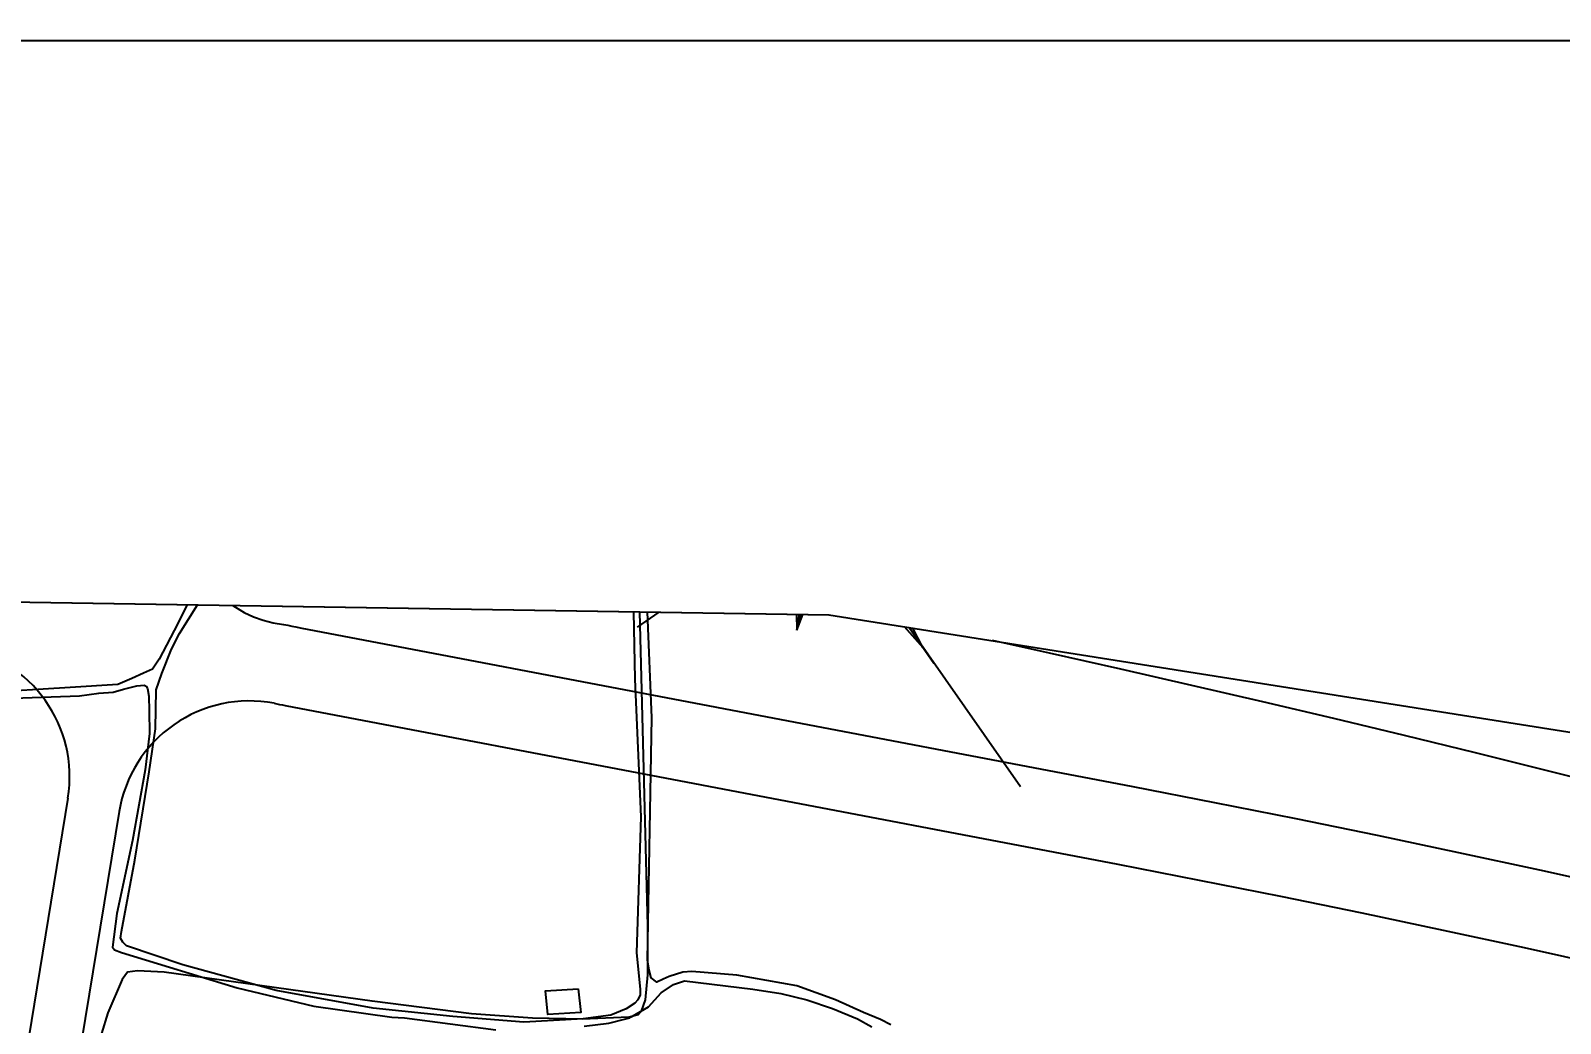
# Model space of a CAD drawing. Header units: millimetres. Extents: x 7782 to 8578, y 1103 to 1809.
# Drawn here: x 8285.9 to 8401.9, y 1544.6 to 1619.8 of the extents above; entities that cross this region are included whole.
import ezdxf
from ezdxf.xclip import XClip

# ---------------------------------------------------------------- set-up
doc = ezdxf.new("R2010")
doc.units = ezdxf.units.MM
doc.header["$LTSCALE"] = 10
doc.header["$MEASUREMENT"] = 0
doc.header["$XCLIPFRAME"] = 2
doc.layers.add('TX-PAPR', color=2, linetype='Continuous', plot=False)
doc.layers.add('TZ-BASE', color=253, linetype='Continuous')
doc.styles.add('굴림체', font='GulimChe.ttf')

# ---------------------------------------------------------------- blocks, each defined once
blk = doc.blocks.new('A$C1FAD5994')
at = {"color": 0}
for p, q in [((0, 53.09), (-0.98, 49.8)), ((0, 0), (0, 53.09)), ((0, 53.09), (0.98, 49.8)), ((-0.98, 49.8), (0, 50.31)), ((0.98, 49.8), (0, 50.31)), ((0, 40.2), (-1.34, 29.78)), ((0, 40.33), (0, 11.44)), ((1.34, 29.78), (0, 40.2)), ((-7.09, 33.64), (-3.23, 27.89)), ((-1.34, 29.78), (-7.09, 33.64)), ((-7.09, 33.64), (7.09, 19.45)), ((-7.09, 19.45), (7.09, 33.64)), ((7.09, 33.64), (1.34, 29.78)), ((3.23, 27.89), (7.09, 33.64)), ((-3.23, 27.89), (-13.65, 26.55)), ((13.65, 26.55), (3.23, 27.89)), ((-16.85, 26.55), (16.85, 26.55)), ((-13.65, 26.55), (-3.23, 25.21)), ((3.23, 25.21), (13.65, 26.55)), ((-3.23, 25.21), (-7.09, 19.45)), ((7.09, 19.45), (3.23, 25.21)), ((-7.09, 19.45), (-1.34, 23.31)), ((-1.34, 23.31), (0, 12.89)), ((0, 12.89), (1.34, 23.31)), ((1.34, 23.31), (7.09, 19.45))]:
    blk.add_line(p, q, dxfattribs=at)
for points in [[(-0.98, 49.8), (0, 53.09), (0, 50.31)], [(0, 40.2), (0, 26.55), (-1.34, 29.78)], [(-7.09, 33.64), (0, 26.55), (-3.23, 27.89)], [(0, 26.55), (1.34, 29.78), (7.09, 33.64)], [(0, 26.55), (3.23, 27.89), (13.65, 26.55)], [(-13.65, 26.55), (0, 26.55), (-3.23, 25.21)], [(-7.09, 19.45), (0, 26.55), (-1.34, 23.31)], [(0, 26.55), (3.23, 25.21), (7.09, 19.45)], [(0, 26.55), (1.34, 23.31), (0, 12.89)], [(0, 26.55), (1.34, 23.31), (0, 12.89), (0, 26.55)]]:
    blk.add_solid(points, dxfattribs=at)
at = {"color": 0, "style": '굴림체'}
blk.add_text('N', height=4.27, dxfattribs=at).set_placement((-1.59, 53.88))
blk = doc.blocks.new('JD-FCHJF5CGNX')
at = {"layer": 'TZ-BASE', "elevation": 34}
blk.add_lwpolyline([(545.55, 128.63), (543.78, 128.8), (503.35, 129.96), (483.12, 130.62), (480.59, 130.58), (478.22, 130.32), (476.41, 129.92), (475.47, 129.54), (474.99, 129.08), (474.63, 128.26), (474.35, 126.85), (474.23, 123.97), (474.44, 113.15), (475.17, 85.02), (475.17, 81.3), (474.98, 79.41), (474.69, 78.55), (474.45, 78.28), (473.75, 78.09), (470.23, 77.95), (466.44, 78.02), (461.83, 78.36), (454.3, 79.3), (438.54, 81.51), (436.5, 81.62), (435.76, 81.5), (435.34, 80.94), (434.26, 78.42), (433.79, 76.87)], dxfattribs=at)
at = {"layer": 'TZ-BASE'}
for points in [[(447.59, 107.85, -0.000253), (448.83, 107.61), (511.94, 95.57, -0.043684), (705.42, 40.81, -0.043684)], [(446.86, 101.88, -0.000172), (447.7, 101.72), (510.81, 89.68, -0.043837), (703.95, 34.95, -0.043837)]]:
    blk.add_lwpolyline(points, format="xyb", dxfattribs=at)
for points in [[(431.24, 94.69), (424.61, 54.34)], [(435.13, 93.68), (428.56, 53.7)]]:
    blk.add_lwpolyline(points, dxfattribs=at)
for points in [[(460.09, 130, 34.22), (459.55, 129.42, 34.22), (458.25, 128.15, 34.22), (456.95, 126.76, 34.22), (455.5, 125.21, 34.22), (454.06, 123.63, 34.22), (452.23, 121.83, 34.22), (450.52, 120.25, 34.22), (447.85, 118.01, 34.22), (446.15, 116.51, 34.22), (444.7, 115.18, 34.21), (443.27, 113.69, 34.13), (442.05, 112.08, 34.11), (440.97, 110.55, 34.12), (440.31, 109.43, 34.13), (439.56, 107.94, 34.13), (438.16, 105.23, 34.13), (437.64, 104.46, 34.13), (436.96, 104.16, 34.13), (436.08, 103.76, 34.13), (435.02, 103.31, 34.13), (431.4, 103.08, 34.13), (424.85, 102.68, 34.16)], [(493.59, 77.51, 33.87), (492.81, 77.91, 33.87), (491.54, 78.46, 33.87), (489.4, 79.42, 33.87), (486.47, 80.47, 33.87), (481.92, 81.27, 33.87), (478.53, 81.56, 33.87), (477.84, 81.51, 33.87), (476.8, 81.18, 33.87), (476.34, 80.97, 33.87), (475.86, 80.75, 33.87), (475.45, 81.07, 33.87), (475.28, 81.67, 33.87), (475.15, 82.44, 33.87), (475.48, 100.78, 33.87), (474.85, 116.72, 33.87), (474.78, 127.57, 33.87), (474.95, 128.59, 33.87), (475.21, 129.51, 33.87), (475.54, 129.89, 33.87), (476.01, 130.08, 33.87), (476.28, 130.17, 33.87), (476.47, 130.22, 33.87), (476.73, 130.26, 33.87), (477.01, 130.3, 33.87), (483.47, 130.58, 33.87), (489.86, 130.7, 33.87), (499.39, 129.89, 33.87), (500.57, 129.72, 33.87), (501.33, 129.43, 33.87), (502.63, 129.17, 33.87), (504.03, 129.05, 33.87), (518.55, 128.65, 33.87), (538.24, 128.29, 33.87), (541.24, 128.18, 33.87), (541.6, 128.17, 33.87), (542.11, 128.25, 33.87), (542.55, 128.34, 33.87), (542.96, 128.56, 33.87), (543.19, 128.78, 33.87), (543.52, 129.08, 33.87), (544.1, 129.24, 33.87), (544.9, 129.25, 33.87)], [(426.38, 102.24, 34.04), (432.12, 102.45, 34.06), (433.58, 102.65, 34.06), (434.66, 102.73, 34.06), (435.44, 102.95, 34.06), (436.46, 103.21, 34.06), (437.02, 103.26, 34.06), (437.16, 103.18, 34.06), (437.27, 103, 34.06), (437.37, 102.41, 34.06), (437.4, 101.3, 34.06), (437.41, 99.58, 34.06), (437.09, 96.84, 34.05), (436.14, 91.49, 34.05), (434.95, 85.96, 34.05), (434.62, 83.4, 33.99), (434.77, 83.2, 33.99), (435.3, 82.99, 33.99), (444.07, 80.31, 33.99), (449.87, 78.93, 34.04), (455.78, 78.09, 34.04), (456.74, 78.04, 34.03), (463.67, 77.14, 33.99)], [(470.36, 77.41, 33.96), (472.22, 77.64, 33.96), (473.41, 77.95, 33.96), (473.81, 78.05, 33.96), (473.9, 78.1, 33.96), (473.92, 78.11, 33.96), (474.03, 78.16, 33.96), (475.23, 78.88, 34.1), (476.19, 79.94, 34.08), (477.12, 80.57, 34.01), (477.97, 80.84, 34), (483.14, 80.23, 33.8), (485.27, 79.88, 33.78), (487.24, 79.42, 33.78), (489.18, 78.76, 33.75), (491.07, 77.98, 33.74), (492.15, 77.36, 33.74)], [(469.91, 80.25, 35.7), (470.12, 78.46, 35.77), (467.61, 78.3, 35.78), (467.42, 80.08, 35.78), (469.91, 80.25, 35.7)]]:
    blk.add_polyline3d(points, dxfattribs=at)
blk.add_polyline3d([(447.3, 116.27, 34.03), (448.74, 117.29, 34.07), (450.31, 118.47, 34.2), (451.64, 119.44, 34.19), (452.71, 120.48, 34.2), (453.7, 121.64, 34.2), (455.1, 123.39, 34.19), (456.3, 124.77, 34.19), (457.33, 126.01, 34.19), (458.26, 126.98, 34.19), (459.34, 127.98, 34.19), (460.06, 128.44, 34.19), (460.63, 128.81, 34.19), (461.06, 129.11, 34.19), (461.6, 129.41, 34.19), (462.4, 129.67, 34.19), (463.27, 129.79, 34.19), (464.19, 129.87, 34.19), (473.08, 130.21, 34.14), (473.49, 130.16, 34.13), (473.69, 129.96, 34.13), (473.79, 129.45, 34.13), (473.96, 115.18, 34.13), (474.2, 103.7, 34.13), (474.65, 93.27, 34.13), (474.32, 82.97, 34.09), (474.61, 80.21, 34.11), (474.61, 79.79, 34.11), (474.44, 79.42, 34.11), (474.19, 79.16, 34.11), (473.54, 78.74, 34.11), (472.37, 78.26, 34.11), (470.29, 77.98, 34.11), (465.78, 77.71, 34.11), (460.41, 78.15, 34.18), (454.36, 78.77, 34.18), (447.03, 80.11, 34.18), (439.95, 82.05, 34.18), (435.68, 83.51, 34.18), (435.39, 83.78, 34.18), (435.23, 84.08, 34.18), (435.3, 84.6, 34.18), (436.32, 90, 34.18), (437.4, 96.69, 34.18), (437.88, 99.94, 34.21), (437.93, 102.9, 34.21), (438.36, 104.15, 34.21), (439.08, 105.98, 34.21), (439.69, 107.18, 34.21), (441.28, 109.69, 34.21), (442.09, 111.1, 34.21), (443.07, 112.49, 34.21), (444.33, 113.82, 34.21)], close=True, dxfattribs=at)
for centre, radius, start, end in [((183.97, -1342.02), 1483, 69.36161, 83.02372), ((448.53, 116.15), 8.36, 178.8664, 263.5025), ((421.37, 96.31), 10, 350.6759, 80.3474), ((444.99, 92.06), 10, 79.2304, 170.6759)]:
    blk.add_arc(centre, radius, start, end, dxfattribs=at)
at = {"layer": 'TZ-BASE', "rotation": 34.99733190777788}
blk.add_blockref('A$C1FAD5994', (503.43, 95.56), dxfattribs=at)

msp = doc.modelspace()

# ---------------------------------------------------------------- linework, layer by layer
at = {"layer": 'TX-PAPR'}
msp.add_lwpolyline([(7781.89, 1103.05), (8577.89, 1103.05), (8577.89, 1619.05), (7781.89, 1619.05)], close=True, dxfattribs=at)
at = {"layer": 'TX-PAPR', "flags": 128}
msp.add_lwpolyline([(8534.24, 1393.95), (8333.46, 1425.74), (8218.8, 1427.55), (7866, 1392.44), (7849.04, 1541.49), (8212.53, 1577.67), (8346.43, 1575.56), (8571.06, 1539.99), (8534.24, 1393.95)], dxfattribs=at)

# ---------------------------------------------------------------- block references
at = {"layer": 'TZ-BASE'}
ref = msp.add_blockref('JD-FCHJF5CGNX', (7857.52, 1466.97), dxfattribs=at)
XClip(ref).set_block_clipping_path([(676.7182880347, -73.0184777296), (475.9393539433, -41.2233870279), (361.2814925293, -39.4163198931), (8.4814334429, -74.5264229504), (-8.4814334428, 74.5264229504), (355.0155153617, 110.7010635291), (488.9166336806, 108.5907127233), (713.5473948341, 73.0184777298)])

doc.saveas('drawing.dxf')
